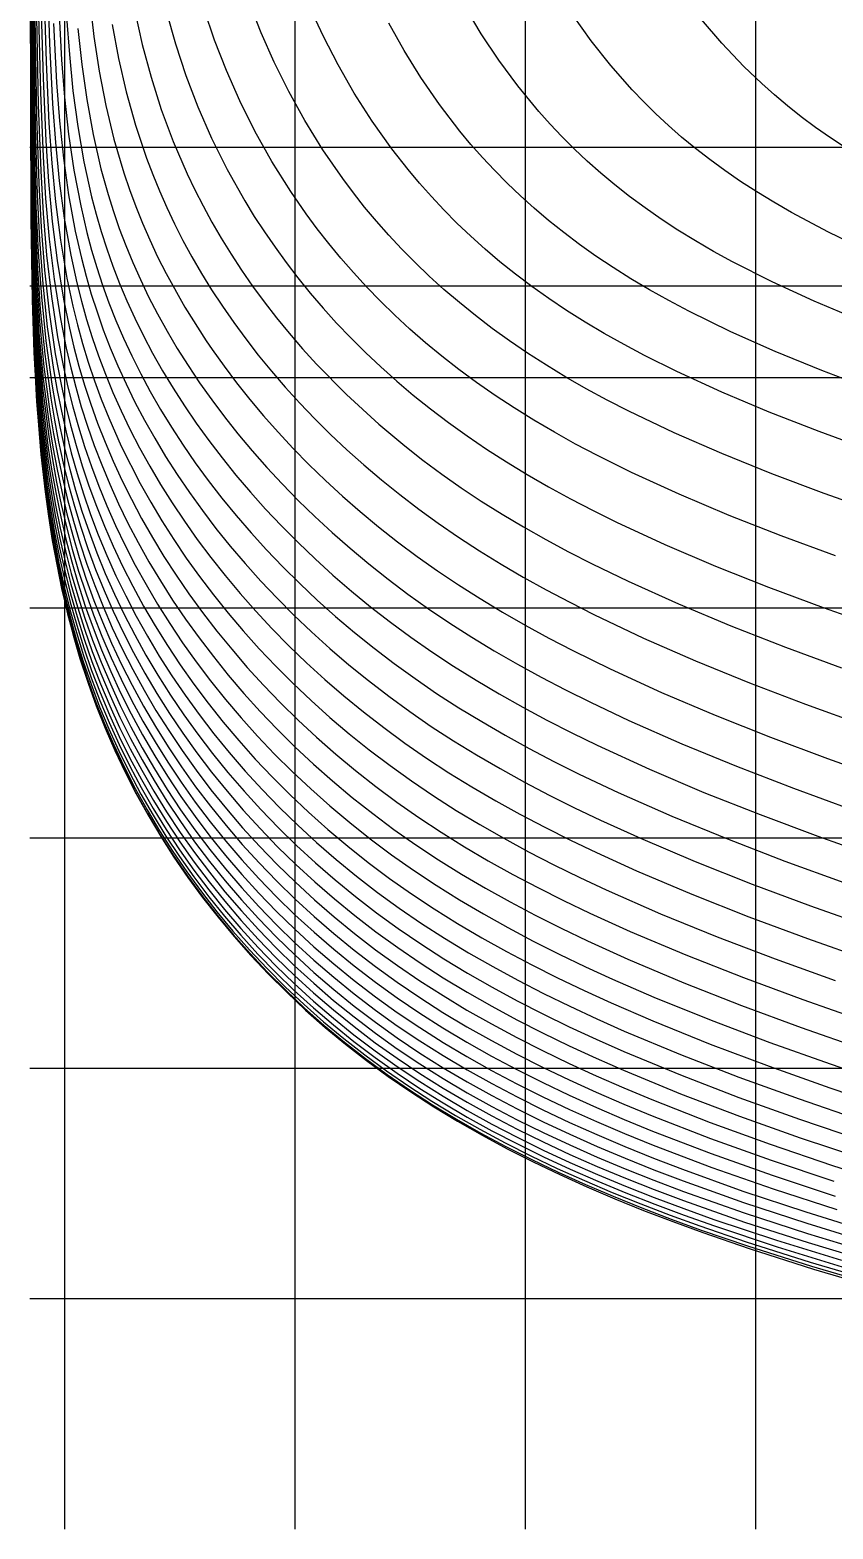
# Model space of a CAD drawing. Header units: metres. Extents: x -4575 to 4575, y 0 to 9345.
# Drawn here: x -4575 to -2832, y 0 to 3255 of the extents above; entities that cross this region are included whole.
import ezdxf

# ---------------------------------------------------------------- set-up
doc = ezdxf.new("R2010")
doc.units = ezdxf.units.M

msp = doc.modelspace()

# ---------------------------------------------------------------- linework, layer by layer
at = {"layer": 'FR10', "color": 80}
msp.add_lwpolyline([(-4278.633799, 3294.116042), (-4259.184804, 3224.831751), (-4236.617904, 3156.206181), (-4210.612631, 3088.02497), (-4180.847472, 3020.073707), (-4147.006593, 2952.160065), (-4108.852539, 2884.349269), (-4088.100065, 2850.554148), (-4066.198916, 2816.872898), (-4043.127165, 2783.332917), (-4018.860464, 2749.965574), (-3993.376967, 2716.798163), (-3966.652387, 2683.862252), (-3938.664973, 2651.185028), (-3909.39053, 2618.798275), (-3878.807416, 2586.729074), (-3846.891557, 2555.009436), (-3813.62143, 2523.666336), (-3778.973114, 2492.732027), (-3742.92522, 2462.233379), (-3705.454001, 2432.202899), (-3666.53822, 2402.667355), (-3626.154331, 2373.659518), (-3584.28126, 2345.206056), (-3540.895684, 2317.340014), (-3495.987626, 2290.078345), (-3449.588554, 2263.406262), (-3401.743138, 2237.292463), (-3352.493817, 2211.712721), (-3301.88525, 2186.635531), (-3196.762457, 2137.884915), (-3086.72332, 2090.817791), (-2972.116427, 2045.211091), (-2853.290346, 2000.841463), (-2730.593591, 1957.485228)], dxfattribs=at)
at = {"layer": 'FR11', "color": 80}
msp.add_lwpolyline([(-4347.150554, 3295.825424), (-4331.218385, 3224.033522), (-4312.280554, 3153.080368), (-4289.971729, 3082.739033), (-4263.924602, 3012.782114), (-4233.769622, 2942.981637), (-4217.035717, 2908.069001), (-4199.146556, 2873.132794), (-4180.083797, 2838.201657), (-4159.830544, 2803.307342), (-4138.369996, 2768.481554), (-4115.685359, 2733.756118), (-4091.759943, 2699.162844), (-4066.577101, 2664.733651), (-4040.120293, 2630.50047), (-4012.37306, 2596.49533), (-3983.319058, 2562.750303), (-3952.942052, 2529.297549), (-3888.154733, 2463.397849), (-3817.883912, 2399.055056), (-3761.507115, 2351.976184), (-3722.14445, 2321.212597), (-3681.341675, 2290.985159), (-3639.08392, 2261.326809), (-3595.356518, 2232.270599), (-3550.146199, 2203.848391), (-3503.467137, 2176.062019), (-3455.360827, 2148.883203), (-3405.869945, 2122.282325), (-3355.03717, 2096.229734), (-3276.365301, 2058.11396), (-3167.171124, 2008.934529), (-3053.377385, 1961.412628), (-2935.325269, 1915.309067), (-2813.355817, 1870.383829)], dxfattribs=at)
at = {"layer": 'FR12', "color": 80}
msp.add_lwpolyline([(-4396.276112, 3266.855193), (-4382.61488, 3193.266537), (-4365.971166, 3120.595932), (-4345.933192, 3048.598663), (-4322.086407, 2977.029018), (-4308.604308, 2941.327455), (-4294.013101, 2905.640106), (-4278.260008, 2869.935909), (-4261.292283, 2834.184089), (-4243.072641, 2798.378201), (-4223.588094, 2762.549601), (-4202.827799, 2726.73297), (-4180.780993, 2690.963047), (-4157.436997, 2655.274652), (-4132.785236, 2619.70268), (-4106.815246, 2584.282121), (-4079.516689, 2549.048054), (-4050.879365, 2514.035663), (-4020.893222, 2479.280238), (-3989.54837, 2444.817183), (-3956.835093, 2410.682024), (-3922.743855, 2376.910415), (-3887.265319, 2343.538142), (-3850.390353, 2310.601133), (-3812.11004, 2278.135461), (-3772.415695, 2246.177355), (-3731.298869, 2214.7632), (-3688.751364, 2183.92955), (-3644.765242, 2153.71313), (-3599.332834, 2124.150847), (-3552.454931, 2095.268356), (-3504.165211, 2067.045687), (-3454.505555, 2039.451413), (-3403.517844, 2012.454055), (-3351.243964, 1986.022087), (-3243.005235, 1934.727939), (-3130.124458, 1885.315614), (-3012.936724, 1837.530724), (-2891.777119, 1791.117738), (-2763.731536, 1744.669175)], dxfattribs=at)
at = {"layer": 'FR13', "color": 80}
msp.add_lwpolyline([(-4445.088391, 3317.622663), (-4436.090322, 3241.048177), (-4424.664266, 3165.76713), (-4410.35677, 3091.515143), (-4392.712054, 3018.02683), (-4371.271673, 2945.035611), (-4358.984028, 2908.642733), (-4345.57417, 2872.273517), (-4330.983888, 2835.894226), (-4315.154747, 2799.470998), (-4298.028398, 2762.970308), (-4279.566121, 2726.385177), (-4238.604442, 2653.102577), (-4192.224986, 2579.923656), (-4179.778787, 2561.680877), (-4153.860425, 2525.291122), (-4126.570046, 2489.061078), (-4097.902878, 2453.029197), (-4067.854275, 2417.23404), (-4036.419721, 2381.714279), (-4003.594839, 2346.508712), (-3969.375396, 2311.656259), (-3933.757316, 2277.195978), (-3896.736682, 2243.167063), (-3858.309745, 2209.608858), (-3818.472931, 2176.560856), (-3777.222848, 2144.062715), (-3734.556292, 2112.154256), (-3690.470255, 2080.875478), (-3644.961929, 2050.26656), (-3598.029622, 2020.366337), (-3549.69266, 1991.178474), (-3499.991278, 1962.671338), (-3448.966641, 1934.811729), (-3396.659939, 1907.566409), (-3315.88617, 1867.777418), (-3204.08543, 1816.564458), (-3087.899033, 1767.20802), (-2967.657667, 1719.439615), (-2843.692448, 1672.989562), (-2716.334956, 1627.586831)], dxfattribs=at)
at = {"layer": 'FR14', "color": 80}
msp.add_lwpolyline([(-4470.857785, 3258.168205), (-4462.554125, 3180.402343), (-4451.793529, 3103.964819), (-4438.084928, 3028.571045), (-4420.936355, 2953.93371), (-4405.520091, 2898.279736), (-4393.909825, 2861.263859), (-4381.16086, 2824.275251), (-4367.210902, 2787.277689), (-4351.997511, 2750.234859), (-4335.458092, 2713.110349), (-4317.535843, 2675.875131), (-4298.213401, 2638.549852), (-4277.489548, 2601.175486), (-4255.363147, 2563.79312), (-4231.833096, 2526.443903), (-4206.89833, 2489.16905), (-4180.557829, 2452.009845), (-4152.810615, 2415.007646), (-4123.655757, 2378.203894), (-4093.092377, 2341.640112), (-4061.119645, 2305.357918), (-4027.736791, 2269.399026), (-3992.943103, 2233.805252), (-3956.737928, 2198.618523), (-3919.120679, 2163.880883), (-3880.090835, 2129.634499), (-3839.647945, 2095.921666), (-3797.791629, 2062.78482), (-3754.52158, 2030.26654), (-3709.837569, 1998.409558), (-3663.739442, 1967.256769), (-3616.22798, 1936.849607), (-3567.323614, 1907.192171), (-3517.066408, 1878.251107), (-3465.497326, 1849.991411), (-3412.657374, 1822.378044), (-3358.587611, 1795.375928), (-3275.267009, 1755.941987), (-3160.25265, 1705.174405), (-3041.060736, 1656.217413), (-2918.022364, 1608.787074), (-2791.469618, 1562.597922)], dxfattribs=at)
at = {"layer": 'FR15', "color": 80}
msp.add_lwpolyline([(-4495.455235, 3282.998465), (-4489.547753, 3202.260205), (-4481.696628, 3123.200138), (-4471.386371, 3045.516138), (-4458.100768, 2968.905392), (-4441.322797, 2893.064342), (-4431.46236, 2855.33737), (-4420.534534, 2817.688613), (-4408.474424, 2780.079886), (-4395.217063, 2742.472942), (-4380.697415, 2704.829471), (-4364.850367, 2667.111096), (-4347.611136, 2629.279879), (-4328.939387, 2591.328246), (-4308.83276, 2553.295781), (-4287.292165, 2515.226155), (-4264.318509, 2477.163079), (-4239.9127, 2439.150303), (-4214.075641, 2401.231622), (-4186.808234, 2363.450882), (-4158.111376, 2325.851981), (-4127.985964, 2288.478876), (-4096.432888, 2251.375587), (-4063.453035, 2214.586204), (-4029.047289, 2178.15489), (-3993.216526, 2142.12589), (-3955.96162, 2106.543533), (-3917.283435, 2071.452244), (-3877.182832, 2036.896543), (-3835.660663, 2002.921061), (-3792.717771, 1969.570539), (-3748.35499, 1936.889841), (-3702.573143, 1904.923955), (-3655.373042, 1873.718011), (-3606.762254, 1843.303553), (-3556.775423, 1813.657329), (-3505.454008, 1784.742357), (-3452.839513, 1756.52163), (-3398.973501, 1728.958098), (-3343.89759, 1702.014666), (-3230.282855, 1649.839424), (-3112.329625, 1599.697222), (-2990.373059, 1551.290218), (-2864.749861, 1504.316588), (-2706.53662, 1448.344951)], dxfattribs=at)
at = {"layer": 'FR16', "color": 80}
msp.add_lwpolyline([(-4513.214184, 3315.891471), (-4506.337973, 3190.292506), (-4499.80148, 3109.002819), (-4491.083951, 3029.299143), (-4479.654343, 2950.865203), (-4464.981277, 2873.384226), (-4451.528098, 2815.708022), (-4441.268721, 2777.389675), (-4429.89924, 2739.130904), (-4417.353081, 2700.891906), (-4403.563641, 2662.63284), (-4388.464287, 2624.313824), (-4371.988352, 2585.894938), (-4354.0757, 2547.344494), (-4334.709818, 2508.685796), (-4313.891983, 2469.964603), (-4291.62351, 2431.226759), (-4267.905697, 2392.518132), (-4242.739827, 2353.884613), (-4216.12716, 2315.372125), (-4188.068937, 2277.026622), (-4158.566376, 2238.894095), (-4127.620672, 2201.020573), (-4095.232991, 2163.452131), (-4061.404474, 2126.234892), (-4026.13623, 2089.415034), (-3989.429339, 2053.03879), (-3951.284845, 2017.15246), (-3911.703756, 1981.802409), (-3870.687045, 1947.035078), (-3828.235642, 1912.896987), (-3784.350436, 1879.43474), (-3739.032271, 1846.695034), (-3692.281945, 1814.72466), (-3644.101075, 1783.56872), (-3594.511263, 1753.231152), (-3543.554147, 1723.674664), (-3491.272277, 1694.860151), (-3437.708246, 1666.748476), (-3382.904704, 1639.300465), (-3298.468734, 1599.28701), (-3181.948218, 1547.892031), (-3061.24035, 1498.44379), (-2936.689413, 1450.625859), (-2808.640884, 1404.120491)], dxfattribs=at)
at = {"layer": 'FR17', "color": 80}
msp.add_lwpolyline([(-4523.747052, 3269.130706), (-4517.108827, 3141.107194), (-4510.7705, 3058.283963), (-4502.272284, 2977.102081), (-4491.074383, 2897.236051), (-4476.636857, 2818.360124), (-4463.357815, 2759.656834), (-4453.211411, 2720.660883), (-4441.951239, 2681.728999), (-4429.509743, 2642.820366), (-4415.819354, 2603.894156), (-4400.81249, 2564.909523), (-4384.421555, 2525.825603), (-4366.585547, 2486.610046), (-4347.287382, 2447.28719), (-4326.527881, 2407.904506), (-4304.307906, 2368.509539), (-4280.628303, 2329.149847), (-4255.489898, 2289.872993), (-4228.8935, 2250.726557), (-4200.839897, 2211.758135), (-4171.329855, 2173.015341), (-4140.364116, 2134.545808), (-4107.943397, 2096.397198), (-4074.068386, 2058.617196), (-4038.739741, 2021.25352), (-4001.95809, 1984.353924), (-3963.724025, 1947.966196), (-3924.038103, 1912.138169), (-3882.900842, 1876.91772), (-3840.312719, 1842.352774), (-3796.274168, 1808.491312), (-3750.785578, 1775.381369), (-3703.847287, 1743.071043), (-3655.460493, 1711.606635), (-3605.647244, 1680.991677), (-3554.45049, 1651.186886), (-3501.914117, 1622.151106), (-3448.082048, 1593.843161), (-3392.998247, 1566.221849), (-3336.70672, 1539.245939), (-3250.101379, 1499.901501), (-3130.812101, 1449.316123), (-3007.486655, 1400.567927), (-2880.47973, 1353.324685), (-2750.147008, 1307.253187)], dxfattribs=at)
at = {"layer": 'FR18', "color": 80}
msp.add_lwpolyline([(-4538.652114, 3408.997784), (-4532.530856, 3225.713169), (-4526.103861, 3095.099457), (-4519.934418, 3010.61567), (-4511.621511, 2927.821711), (-4500.620239, 2846.38857), (-4486.385636, 2765.98722), (-4473.260001, 2706.16504), (-4463.215234, 2666.434885), (-4452.05553, 2626.777581), (-4439.712732, 2587.152031), (-4426.118693, 2547.517074), (-4411.205259, 2507.831546), (-4394.90426, 2468.054349), (-4377.154111, 2428.153016), (-4357.937005, 2388.15271), (-4337.252982, 2348.102113), (-4315.102125, 2308.049971), (-4291.484433, 2268.045465), (-4266.400143, 2228.136284), (-4239.849221, 2188.371656), (-4211.831704, 2148.800301), (-4182.347613, 2109.470941), (-4151.396955, 2070.432307), (-4118.979715, 2031.733137), (-4085.09586, 1993.422181), (-4049.745336, 1955.548201), (-4012.928066, 1918.159973), (-3974.643947, 1881.306293), (-3934.89285, 1845.035974), (-3893.674617, 1809.397853), (-3850.989062, 1774.440791), (-3806.835963, 1740.213675), (-3761.215066, 1706.765423), (-3714.126078, 1674.144984), (-3665.569621, 1642.399424), (-3615.568146, 1611.531745), (-3564.165973, 1581.500864), (-3511.408392, 1552.263776), (-3457.340719, 1523.77747), (-3402.008296, 1495.998918), (-3345.456499, 1468.885077), (-3258.441824, 1429.366386), (-3138.578569, 1378.599179), (-3014.656425, 1329.714714), (-2887.040279, 1282.367224), (-2756.095733, 1236.210333)], dxfattribs=at)
at = {"layer": 'FR19', "color": 80}
msp.add_lwpolyline([(-4545.917475, 3373.114042), (-4540.046347, 3186.013559), (-4533.850115, 3052.622276), (-4527.849299, 2966.33118), (-4519.713394, 2881.768939), (-4508.894633, 2798.609379), (-4494.845008, 2716.527706), (-4481.857958, 2655.477921), (-4471.904945, 2614.945204), (-4460.836029, 2574.498825), (-4448.582709, 2534.098169), (-4435.07647, 2493.702699), (-4420.248815, 2453.271761), (-4404.031259, 2412.764642), (-4376.975704, 2351.808347), (-4335.753604, 2270.359819), (-4312.934604, 2229.672213), (-4288.642678, 2189.074741), (-4262.877098, 2148.616662), (-4235.637131, 2108.347231), (-4206.922034, 2068.315693), (-4176.731056, 2028.571293), (-4145.063437, 1989.163269), (-4111.918407, 1950.140861), (-4077.295182, 1911.553305), (-4041.192968, 1873.449841), (-4003.610958, 1835.87971), (-3964.548327, 1798.892158), (-3924.004238, 1762.536435), (-3881.977832, 1726.861798), (-3838.468236, 1691.917513), (-3793.474554, 1657.752855), (-3746.995869, 1624.41711), (-3699.031242, 1591.959574), (-3649.587644, 1560.413912), (-3598.703775, 1529.751209), (-3546.426278, 1499.92691), (-3492.801812, 1470.896457), (-3437.877051, 1442.615293), (-3381.698689, 1415.038852), (-3324.313441, 1388.122563), (-3206.109261, 1336.092103), (-3083.638705, 1286.167098), (-2957.27639, 1237.990485), (-2827.397406, 1191.204623)], dxfattribs=at)
at = {"layer": 'FR20', "color": 80}
msp.add_lwpolyline([(-4552.058039, 3341.622003), (-4546.559272, 3150.540158), (-4540.648414, 3014.159081), (-4534.837268, 2925.892676), (-4526.888601, 2839.382036), (-4516.252856, 2754.312563), (-4502.380458, 2670.369918), (-4489.521483, 2607.963515), (-4479.651123, 2566.547866), (-4468.662426, 2525.237464), (-4456.486701, 2483.993033), (-4443.055228, 2442.775492), (-4428.299311, 2401.545592), (-4412.150229, 2360.264288), (-4394.545779, 2318.900906), (-4375.466969, 2277.481364), (-4354.912365, 2236.055089), (-4332.880672, 2194.670958), (-4309.370517, 2153.378373), (-4284.380583, 2112.226306), (-4257.909512, 2071.263996), (-4229.955953, 2030.540601), (-4200.518603, 1990.1049), (-4169.596096, 1950.006094), (-4137.187072, 1910.293305), (-4103.290165, 1871.015644), (-4067.904017, 1832.222144), (-4031.027273, 1793.96175), (-3992.658544, 1756.28363), (-3952.796451, 1719.236796), (-3911.43961, 1682.870251), (-3868.586609, 1647.233154), (-3824.236055, 1612.374424), (-3778.386465, 1578.343647), (-3731.036532, 1545.188874), (-3682.185783, 1512.957655), (-3631.857498, 1481.6511), (-3580.098404, 1451.226618), (-3526.956476, 1421.637799), (-3472.47961, 1392.838967), (-3416.715725, 1364.784372), (-3359.712739, 1337.428347), (-3271.989788, 1297.604424), (-3151.136593, 1246.523439), (-3026.19034, 1197.413464), (-2897.535111, 1149.908512), (-2765.555243, 1103.642485)], dxfattribs=at)
at = {"layer": 'FR21', "color": 80}
msp.add_lwpolyline([(-4557.17356, 3314.747459), (-4552.181398, 3119.540017), (-4546.621905, 2979.971124), (-4541.029097, 2889.569651), (-4533.284713, 2800.938491), (-4522.83807, 2713.782285), (-4509.138457, 2627.806061), (-4496.397697, 2563.920945), (-4486.60046, 2521.546236), (-4475.680217, 2479.300725), (-4463.568066, 2437.148048), (-4450.19519, 2395.05129), (-4435.492739, 2352.973779), (-4419.391868, 2310.878801), (-4401.830221, 2268.737824), (-4382.788498, 2226.576961), (-4362.264979, 2184.444522), (-4340.257968, 2142.389063), (-4316.765872, 2100.458389), (-4291.787014, 2058.700872), (-4265.319683, 2017.165151), (-4237.362249, 1975.899237), (-4207.913028, 1934.951538), (-4176.970378, 1894.370101), (-4144.532606, 1854.203386), (-4110.598068, 1814.499416), (-4075.165068, 1775.306636), (-4038.231923, 1736.673344), (-3999.797028, 1698.647168), (-3959.858661, 1661.276682), (-3918.41515, 1624.610014), (-3875.464818, 1588.69529), (-3831.005959, 1553.580852), (-3785.036887, 1519.314817), (-3737.555913, 1485.945297), (-3688.562387, 1453.518493), (-3638.079869, 1422.035304), (-3586.156143, 1391.451261), (-3532.840072, 1361.719682), (-3478.180506, 1332.794047), (-3422.226287, 1304.627991), (-3365.026274, 1277.175), (-3276.997285, 1237.23072), (-3155.721157, 1186.032915), (-3030.341584, 1136.850072), (-2901.249706, 1089.31014), (-2768.836765, 1043.041026)], dxfattribs=at)
at = {"layer": 'FR22', "color": 80}
msp.add_lwpolyline([(-4565.194268, 3512.91111), (-4556.905454, 3092.291053), (-4551.729638, 2949.449372), (-4546.366925, 2856.838808), (-4538.830985, 2766.005582), (-4528.570209, 2676.678958), (-4515.03294, 2588.58874), (-4502.397972, 2523.16981), (-4492.6634, 2479.803257), (-4481.799395, 2436.594079), (-4469.736987, 2393.508696), (-4456.407222, 2350.513429), (-4441.741148, 2307.574611), (-4425.669788, 2264.658766), (-4408.130687, 2221.739938), (-4389.104475, 2178.844056), (-4368.589373, 2136.0181), (-4346.583656, 2093.309086), (-4323.085592, 2050.764076), (-4298.093435, 2008.430248), (-4271.605519, 1966.3541), (-4243.620106, 1924.582706), (-4214.135454, 1883.163197), (-4183.149863, 1842.14229), (-4150.661592, 1801.567099), (-4116.668941, 1761.484316), (-4081.170166, 1721.941041), (-4044.163558, 1682.98402), (-4005.647379, 1644.660276), (-3965.619897, 1607.016756), (-3924.079403, 1570.100119), (-3881.024162, 1533.957305), (-3836.452447, 1498.635109), (-3790.362517, 1464.180466), (-3742.752626, 1430.640314), (-3693.622096, 1398.059549), (-3642.994625, 1366.438089), (-3590.918302, 1335.7308), (-3537.442274, 1305.890585), (-3482.615684, 1276.870427), (-3426.487678, 1248.623308), (-3369.107425, 1221.101847), (-3310.524041, 1194.259474), (-3220.500629, 1155.166063), (-3096.717253, 1104.978593), (-2969.006174, 1056.6599), (-2837.760685, 1009.83353), (-2703.374125, 964.122937)], dxfattribs=at)
at = {"layer": 'FR23', "color": 80}
msp.add_lwpolyline([(-4567.831185, 3496.386392), (-4560.763328, 3067.869479), (-4555.968746, 2921.780081), (-4550.830586, 2826.970397), (-4543.494294, 2733.942614), (-4533.407183, 2642.453415), (-4520.016599, 2552.259421), (-4507.473197, 2485.318435), (-4497.79071, 2440.969624), (-4486.971438, 2396.80832), (-4474.946299, 2352.804224), (-4461.646194, 2308.92716), (-4447.002034, 2265.146912), (-4430.944739, 2221.43321), (-4413.411729, 2177.763182), (-4394.383729, 2134.162413), (-4373.859118, 2090.676294), (-4351.836325, 2047.350313), (-4328.313787, 2004.22988), (-4303.289942, 1961.360379), (-4276.763229, 1918.78718), (-4248.732054, 1876.555971), (-4219.194897, 1834.711699), (-4188.15019, 1793.29976), (-4155.596361, 1752.365609), (-4121.531859, 1711.954426), (-4085.955091, 1672.11186), (-4048.864513, 1632.883011), (-4010.258554, 1594.313247), (-3970.135652, 1556.447795), (-3928.494222, 1519.33216), (-3885.332689, 1483.011707), (-3840.649503, 1447.531449), (-3794.443078, 1412.936818), (-3746.711828, 1379.273251), (-3697.455222, 1346.584031), (-3646.696715, 1314.868073), (-3594.483757, 1284.079782), (-3540.864842, 1254.171627), (-3485.888474, 1225.095936), (-3429.603131, 1196.805466), (-3372.057311, 1169.252692), (-3313.299513, 1142.390016), (-3222.996449, 1103.285959), (-3098.803089, 1053.119131), (-2970.634808, 1004.857466), (-2838.879655, 958.120827), (-2703.925739, 912.528549)], dxfattribs=at)
at = {"layer": 'FR24', "color": 80}
msp.add_lwpolyline([(-4569.759664, 3481.554869), (-4563.82806, 3045.409947), (-4559.386048, 2896.178653), (-4554.45409, 2799.242293), (-4547.299284, 2704.094355), (-4537.367568, 2610.518882), (-4524.104888, 2518.299979), (-4516.051248, 2472.632248), (-4506.957066, 2427.223078), (-4496.753079, 2382.045615), (-4485.370021, 2337.073017), (-4472.738633, 2292.278456), (-4458.789651, 2247.635114), (-4443.453816, 2203.116179), (-4426.66229, 2158.695279), (-4408.371429, 2114.372207), (-4388.576631, 2070.1873), (-4367.27666, 2026.184363), (-4344.470278, 1982.407177), (-4320.15625, 1938.899505), (-4294.333342, 1895.705097), (-4267.000319, 1852.867684), (-4238.155914, 1810.431402), (-4207.798992, 1768.43872), (-4175.928196, 1726.93488), (-4142.54239, 1685.962268), (-4107.640259, 1645.565638), (-4071.220623, 1605.787868), (-4033.282208, 1566.673111), (-3993.823778, 1528.264991), (-3952.844096, 1490.607073), (-3910.341942, 1453.742639), (-3866.31599, 1417.716673), (-3820.765093, 1382.571119), (-3773.687903, 1348.351391), (-3725.083261, 1315.099447), (-3674.957816, 1282.845407), (-3623.350362, 1251.554821), (-3570.307522, 1221.18137), (-3515.876077, 1191.67534), (-3460.102662, 1162.990398), (-3403.034051, 1135.076852), (-3344.716889, 1107.88835), (-3285.197941, 1081.37522), (-3162.741423, 1030.186313), (-3036.038197, 981.125993), (-2905.462013, 933.81011), (-2771.386696, 887.854492)], dxfattribs=at)
at = {"layer": 'FR25', "color": 80}
msp.add_lwpolyline([(-4571.149738, 3467.648122), (-4566.192074, 3024.188415), (-4562.056545, 2871.973577), (-4557.304165, 2773.024206), (-4550.306962, 2675.87444), (-4540.509, 2580.334405), (-4527.354315, 2486.21461), (-4519.344501, 2439.627709), (-4510.286979, 2393.325332), (-4500.112314, 2347.283186), (-4488.750967, 2301.478134), (-4476.133484, 2255.886095), (-4462.19033, 2210.483975), (-4446.852054, 2165.247684), (-4430.049547, 2120.154565), (-4411.739231, 2075.205294), (-4391.91689, 2030.439382), (-4370.581782, 1985.898492), (-4347.733085, 1941.625362), (-4323.370062, 1897.661607), (-4297.491892, 1854.049945), (-4270.097837, 1810.831953), (-4241.187063, 1768.050604), (-4210.758876, 1725.746645), (-4178.812404, 1683.963701), (-4145.346938, 1642.742653), (-4110.361642, 1602.126547), (-4073.855766, 1562.156847), (-4035.828506, 1522.875995), (-3996.279078, 1484.326046), (-3955.206702, 1446.548864), (-3912.610567, 1409.587047), (-3868.489893, 1373.482369), (-3822.843897, 1338.276651), (-3775.67176, 1304.012584), (-3726.972706, 1270.731689), (-3676.75333, 1238.461534), (-3625.049931, 1207.168009), (-3571.906184, 1176.803046), (-3517.365804, 1147.317415), (-3461.472472, 1118.663047), (-3404.269901, 1090.790715), (-3345.801784, 1063.652021), (-3286.111813, 1037.198729), (-3163.24114, 986.152273), (-3036.00751, 937.262151), (-2904.760606, 890.139149), (-2769.850203, 844.394034)], dxfattribs=at)
at = {"layer": 'FR26', "color": 80}
msp.add_lwpolyline([(-4572.144199, 3454.112626), (-4567.9554, 3003.666891), (-4564.071283, 2848.655019), (-4559.467922, 2747.828581), (-4552.602052, 2648.819308), (-4542.9153, 2551.461243), (-4529.849332, 2455.587937), (-4521.874679, 2408.155815), (-4512.845783, 2361.033394), (-4502.692959, 2314.198373), (-4491.346279, 2267.631932), (-4478.736098, 2221.3112), (-4464.792483, 2175.217539), (-4449.445736, 2129.328802), (-4432.626421, 2083.625882), (-4414.291011, 2038.110034), (-4394.435761, 1992.82022), (-4373.060511, 1947.795946), (-4350.164939, 1903.079482), (-4325.748929, 1858.709459), (-4299.812126, 1814.728856), (-4272.354405, 1771.176301), (-4243.375441, 1728.09432), (-4212.875076, 1685.522032), (-4180.853014, 1643.50144), (-4147.30907, 1602.072086), (-4112.242969, 1561.275547), (-4075.654498, 1521.151821), (-4037.543402, 1481.741979), (-3997.909445, 1443.086547), (-3956.752373, 1405.226531), (-3914.071974, 1368.201564), (-3869.86796, 1332.053684), (-3824.140121, 1296.822182), (-3776.888175, 1262.549101), (-3728.111903, 1229.273739), (-3677.817648, 1197.023122), (-3626.038305, 1165.761441), (-3572.813339, 1135.440615), (-3518.182266, 1106.009818), (-3462.184559, 1077.420967), (-3404.859729, 1049.623242), (-3346.247258, 1022.568554), (-3286.386646, 996.206089), (-3163.078967, 945.362726), (-3035.252664, 896.697506), (-2903.223757, 849.814758), (-2767.308365, 804.318789)], dxfattribs=at)
at = {"layer": 'FR27', "color": 80}
msp.add_lwpolyline([(-4572.853005, 3440.861765), (-4569.252527, 2983.754219), (-4565.572347, 2826.128297), (-4561.092056, 2723.558589), (-4554.335622, 2622.829917), (-4544.741868, 2523.796569), (-4531.749603, 2426.313061), (-4523.80367, 2378.106801), (-4514.797622, 2330.234119), (-4504.661384, 2282.675572), (-4493.324736, 2235.414243), (-4480.717567, 2188.431301), (-4466.769701, 2141.70911), (-4451.411015, 2095.229079), (-4434.571771, 2048.973953), (-4416.2084, 2002.946805), (-4396.317759, 1957.184762), (-4374.900241, 1911.726755), (-4351.956191, 1866.612742), (-4327.486001, 1821.881616), (-4301.490006, 1777.573586), (-4273.968629, 1733.726731), (-4244.92218, 1690.381929), (-4214.351075, 1647.577298), (-4182.255644, 1605.353257), (-4148.636278, 1563.748416), (-4113.493325, 1522.802697), (-4076.827159, 1482.555117), (-4038.638139, 1443.045191), (-3998.926621, 1404.312399), (-3957.692974, 1366.395731), (-3914.937542, 1329.335251), (-3870.660691, 1293.169842), (-3824.86278, 1257.938674), (-3777.544155, 1223.681686), (-3728.705176, 1190.437701), (-3678.351871, 1158.231702), (-3626.51299, 1127.027715), (-3573.222958, 1096.775921), (-3518.516206, 1067.425387), (-3462.427161, 1038.926294), (-3404.990253, 1011.227713), (-3346.239909, 984.279531), (-3286.210558, 958.031691), (-3224.936628, 932.433341), (-3098.792748, 882.98426), (-2968.083721, 835.529242), (-2833.085065, 789.665218), (-2694.072416, 744.989095)], dxfattribs=at)
at = {"layer": 'FR28', "color": 80}
msp.add_lwpolyline([(-4573.353229, 3428.040797), (-4570.208908, 2964.590146), (-4566.698128, 2804.521937), (-4562.32228, 2700.332407), (-4555.659851, 2598.012048), (-4546.146545, 2497.433511), (-4533.218048, 2398.469682), (-4525.296764, 2349.553324), (-4516.310037, 2300.993526), (-4506.187378, 2252.773328), (-4494.858199, 2204.877859), (-4482.251983, 2157.290797), (-4468.298177, 2109.996553), (-4452.926254, 2062.979048), (-4436.066105, 2016.22304), (-4417.674138, 1969.732819), (-4397.747801, 1923.544251), (-4376.288097, 1877.695339), (-4353.296008, 1832.224603), (-4328.772539, 1787.17002), (-4302.718664, 1742.570396), (-4275.135414, 1698.462796), (-4246.02374, 1654.886836), (-4215.384669, 1611.879483), (-4183.219167, 1569.479993), (-4149.528242, 1527.725816), (-4114.312875, 1486.65563), (-4077.574057, 1446.307476), (-4039.312777, 1406.719534), (-3999.530019, 1367.930119), (-3958.226772, 1329.97722), (-3915.404015, 1292.899391), (-3871.062738, 1256.734333), (-3825.203916, 1221.520956), (-3777.828536, 1187.296945), (-3728.937579, 1154.100498), (-3678.536681, 1121.955197), (-3626.650109, 1090.824359), (-3573.306789, 1060.656667), (-3518.535646, 1031.401371), (-3462.365604, 1003.006328), (-3404.825593, 975.420997), (-3345.944532, 948.593336), (-3285.751353, 922.472697), (-3224.274972, 897.007192), (-3097.588321, 847.837316), (-2966.115994, 800.673111), (-2830.089455, 755.103894)], dxfattribs=at)
at = {"layer": 'FR29', "color": 80}
msp.add_lwpolyline([(-4573.700538, 3415.773492), (-4570.915793, 2946.299687), (-4567.54947, 2783.954197), (-4563.264829, 2678.262426), (-4556.685695, 2574.47147), (-4547.244488, 2472.47015), (-4534.373613, 2372.147484), (-4526.47468, 2322.580815), (-4517.505462, 2273.392636), (-4507.395043, 2224.568216), (-4496.072439, 2176.094496), (-4483.466714, 2127.957295), (-4469.506912, 2080.142924), (-4454.122086, 2032.637419), (-4437.241732, 1985.427413), (-4418.822228, 1938.518151), (-4398.861601, 1891.944458), (-4377.361473, 1845.743371), (-4354.323447, 1799.952493), (-4329.749171, 1754.608023), (-4303.640226, 1709.748321), (-4275.99826, 1665.409454), (-4246.824866, 1621.629554), (-4216.12168, 1578.444916), (-4183.890302, 1535.893404), (-4150.132359, 1494.011599), (-4114.849459, 1452.837026), (-4078.043217, 1412.406647), (-4039.715247, 1372.75761), (-3999.867159, 1333.927187), (-3958.500565, 1295.95227), (-3915.617074, 1258.87034), (-3871.218296, 1222.718063), (-3825.305838, 1187.533236), (-3777.881311, 1153.352185), (-3728.94632, 1120.21303), (-3678.506089, 1088.137005), (-3626.580308, 1057.087762), (-3573.19228, 1027.012245), (-3518.365315, 997.858938), (-3462.122714, 969.575092), (-3404.487787, 942.108932), (-3345.483836, 915.407942), (-3285.134168, 889.420114), (-3223.462085, 864.093126), (-3096.243897, 815.213019), (-2964.015724, 768.350042), (-2826.964056, 723.086417)], dxfattribs=at)
at = {"layer": 'FR3', "color": 80}
msp.add_lwpolyline([(-2803.707066, 2998.752805), (-2837.359444, 3021.057068), (-2869.736546, 3043.78336), (-2900.826465, 3066.939819), (-2930.641821, 3090.518011), (-2959.219886, 3114.492869), (-2986.599168, 3138.838561), (-3025.50501, 3175.99581), (-3073.545921, 3226.594958), (-3117.492514, 3278.210614)], dxfattribs=at)
at = {"layer": 'FR30', "color": 80}
msp.add_lwpolyline([(-4573.937566, 3404.1725), (-4571.443095, 2929.002993), (-4568.203645, 2764.543218), (-4564.001138, 2657.464215), (-4557.498262, 2552.320494), (-4548.124087, 2449.014943), (-4535.307667, 2347.450606), (-4527.430197, 2297.291035), (-4518.478048, 2247.530724), (-4508.379871, 2198.157036), (-4497.064269, 2149.158595), (-4484.459905, 2100.522402), (-4470.495382, 2052.237163), (-4455.09934, 2004.290503), (-4438.200862, 1956.670705), (-4419.756293, 1909.383815), (-4399.764212, 1862.463714), (-4378.226843, 1815.94654), (-4355.146402, 1769.868545), (-4330.525112, 1724.265855), (-4304.365187, 1679.174915), (-4276.668861, 1634.631229), (-4247.438339, 1590.671775), (-4216.675852, 1547.332058), (-4184.38361, 1504.648776), (-4150.563839, 1462.65769), (-4115.218753, 1421.395248), (-4078.350571, 1380.897442), (-4039.961509, 1341.200496), (-4000.053784, 1302.340613), (-3958.629611, 1264.353816), (-3915.691204, 1227.276498), (-3871.240778, 1191.144506), (-3825.280547, 1155.9944), (-3777.812723, 1121.861817), (-3728.839522, 1088.783641), (-3678.365756, 1056.780383), (-3626.406655, 1025.814705), (-3572.980047, 995.83293), (-3518.103767, 966.78268), (-3461.795641, 938.610446), (-3404.073506, 911.2638), (-3344.955185, 884.689282), (-3284.458514, 858.834299), (-3222.601317, 833.645604), (-3094.876674, 785.055631), (-2961.923903, 738.495564), (-2823.885683, 693.541593)], dxfattribs=at)
at = {"layer": 'FR31', "color": 80}
msp.add_lwpolyline([(-4574.098792, 3393.346353), (-4571.847387, 2912.820921), (-4568.723209, 2746.411031), (-4564.597158, 2638.059937), (-4558.166525, 2531.680625), (-4548.857036, 2427.188155), (-4536.094408, 2324.497679), (-4528.238703, 2273.801631), (-4519.304348, 2223.52448), (-4509.21957, 2173.655206), (-4497.912562, 2124.183822), (-4485.31156, 2075.098996), (-4471.34475, 2026.39102), (-4455.940374, 1978.048386), (-4439.027083, 1930.061534), (-4420.561176, 1882.436905), (-4400.541748, 1835.207777), (-4378.971603, 1788.408731), (-4355.8535, 1742.075921), (-4331.190243, 1696.243887), (-4304.984601, 1650.948551), (-4277.239373, 1606.224593), (-4247.957331, 1562.107819), (-4217.141269, 1518.633017), (-4184.793965, 1475.835884), (-4150.918207, 1433.751292), (-4115.516776, 1392.414823), (-4078.592456, 1351.861524), (-4040.148028, 1312.126748), (-4000.186276, 1273.24581), (-3958.70998, 1235.253819), (-3915.721921, 1198.18624), (-3871.224881, 1162.078089), (-3825.22164, 1126.964914), (-3777.714976, 1092.881616), (-3728.707672, 1059.863937), (-3678.204163, 1027.93182), (-3626.21552, 997.046993), (-3572.754467, 967.155446), (-3517.833735, 938.204018), (-3461.466047, 910.138773), (-3403.664134, 882.90651), (-3344.440718, 856.453371), (-3283.808529, 830.725963), (-3221.780291, 805.670644), (-3158.368731, 781.233867), (-3027.44655, 734.001703), (-2891.143815, 688.600941), (-2749.562389, 644.603037)], dxfattribs=at)
at = {"layer": 'FR32', "color": 80}
msp.add_lwpolyline([(-4574.213501, 3383.405855), (-4572.176748, 2897.881447), (-4569.161358, 2729.689697), (-4565.10901, 2620.183663), (-4558.749216, 2512.687615), (-4549.504447, 2407.126713), (-4536.797162, 2303.426264), (-4528.964595, 2252.250291), (-4520.049815, 2201.511565), (-4509.980637, 2151.20043), (-4498.684854, 2101.307961), (-4486.090288, 2051.824388), (-4472.124726, 2002.74088), (-4456.715993, 1954.047594), (-4439.79234, 1905.736052), (-4421.31002, 1857.81279), (-4401.268576, 1810.310768), (-4379.671322, 1763.263749), (-4356.521534, 1716.706841), (-4331.822522, 1670.673897), (-4305.577567, 1625.199865), (-4277.789974, 1580.318776), (-4248.463029, 1536.065442), (-4217.600036, 1492.473891), (-4185.20428, 1449.578946), (-4151.279061, 1407.414723), (-4115.827671, 1366.015878), (-4078.853403, 1325.416734), (-4040.359552, 1285.651777), (-4000.34941, 1246.755378), (-3958.82627, 1208.762026), (-3915.793424, 1171.706105), (-3871.254166, 1135.622055), (-3825.211785, 1100.544369), (-3777.669576, 1066.507354), (-3728.630828, 1033.545628), (-3678.099653, 1001.678681), (-3626.083433, 970.867537), (-3572.590373, 941.058041), (-3517.628674, 912.196491), (-3461.206539, 884.22873), (-3403.332172, 857.101075), (-3344.013773, 830.759358), (-3283.259546, 805.149868), (-3221.077693, 780.218528), (-3157.476415, 755.911447), (-3026.048399, 708.954382), (-2889.041133, 663.847237), (-2746.520276, 620.158564)], dxfattribs=at)
at = {"layer": 'FR33', "color": 80}
msp.add_lwpolyline([(-4574.307723, 3374.469636), (-4572.473898, 2884.32543), (-4569.565357, 2714.526924), (-4565.586569, 2603.987089), (-4559.298566, 2495.496705), (-4550.120711, 2388.989039), (-4537.472357, 2284.397468), (-4529.66529, 2232.799367), (-4520.772852, 2181.655384), (-4510.722464, 2130.95704), (-4499.441539, 2080.696214), (-4486.8575, 2030.864381), (-4472.897755, 1981.453496), (-4457.489736, 1932.454877), (-4440.561314, 1883.86093), (-4422.068661, 1835.678622), (-4402.011722, 1787.940106), (-4380.394249, 1740.678562), (-4357.219957, 1693.928113), (-4332.492595, 1647.722045), (-4306.215885, 1602.094363), (-4278.39357, 1557.078459), (-4249.029376, 1512.708241), (-4218.127043, 1469.017168), (-4185.690301, 1426.039112), (-4151.722887, 1383.807522), (-4116.228531, 1342.356284), (-4079.210971, 1301.718857), (-4040.673937, 1261.929099), (-4000.621163, 1223.020506), (-3959.056383, 1185.026894), (-3915.983329, 1147.981794), (-3871.405734, 1111.918962), (-3825.327331, 1076.872051), (-3777.751852, 1042.874685), (-3728.68303, 1009.960607), (-3678.124718, 978.148788), (-3626.081255, 947.399894), (-3572.557099, 917.659864), (-3517.556711, 888.874726), (-3461.08455, 860.99042), (-3403.145076, 833.953013), (-3343.742747, 807.708386), (-3282.882023, 782.202663), (-3220.567364, 757.381735), (-3156.803229, 733.19158), (-3024.944371, 686.487666), (-2887.341139, 641.658817), (-2744.029243, 598.272921)], dxfattribs=at)
at = {"layer": 'FR34', "color": 80}
msp.add_lwpolyline([(-4574.395213, 3366.713459), (-4572.755342, 2872.329543), (-4569.950054, 2701.098222), (-4566.042978, 2589.644892), (-4559.825667, 2480.28157), (-4550.714638, 2372.947736), (-4538.126404, 2267.58285), (-4530.345994, 2215.619837), (-4521.477472, 2164.126427), (-4511.447903, 2113.094977), (-4500.184345, 2062.518044), (-4487.613867, 2012.387948), (-4473.663523, 1962.697307), (-4458.260386, 1913.438339), (-4441.331983, 1864.604015), (-4422.834389, 1816.201756), (-4402.767875, 1768.262798), (-4381.136537, 1720.819835), (-4357.944452, 1673.906063), (-4333.195713, 1627.554215), (-4306.8944, 1581.797436), (-4279.044604, 1536.668518), (-4249.650407, 1492.20057), (-4218.7159, 1448.42635), (-4186.245164, 1405.378988), (-4152.24229, 1363.091308), (-4116.711361, 1321.596358), (-4079.656465, 1280.926984), (-4041.081687, 1241.11623), (-4000.991114, 1202.196963), (-3959.388832, 1164.202184), (-3916.278925, 1127.164827), (-3871.665482, 1091.117843), (-3825.552586, 1056.09416), (-3777.944325, 1022.126748), (-3728.844782, 989.248544), (-3678.257634, 957.478023), (-3626.18491, 926.775927), (-3572.628227, 897.088381), (-3517.589205, 868.361702), (-3461.069461, 840.542045), (-3403.070615, 813.575628), (-3343.594284, 787.4087), (-3282.642087, 761.987458), (-3220.215643, 737.258146), (-3156.31657, 713.166947), (-3024.107016, 666.683845), (-2886.026386, 622.107899), (-2742.087656, 579.008848)], dxfattribs=at)
at = {"layer": 'FR35', "color": 80}
msp.add_lwpolyline([(-4574.467326, 3360.416871), (-4572.988342, 2862.124046), (-4570.268818, 2689.612998), (-4566.421328, 2577.352952), (-4560.262773, 2467.225171), (-4551.207305, 2359.173498), (-4538.669073, 2253.141776), (-4530.910842, 2200.865871), (-4522.062226, 2149.073871), (-4512.049991, 2097.758835), (-4500.800907, 2046.913698), (-4488.241741, 1996.531483), (-4474.299261, 1946.605163), (-4458.900234, 1897.127742), (-4441.971906, 1848.092455), (-4423.470254, 1799.507053), (-4403.395779, 1751.40187), (-4381.752817, 1703.809099), (-4358.5457, 1656.761042), (-4333.778766, 1610.289836), (-4307.456345, 1564.427823), (-4279.582776, 1519.207148), (-4250.162391, 1474.660122), (-4219.199525, 1430.818915), (-4186.698512, 1387.715811), (-4152.663688, 1345.383008), (-4117.099387, 1303.852757), (-4080.009943, 1263.157295), (-4041.399692, 1223.328855), (-4001.272968, 1184.399643), (-3959.634105, 1146.401931), (-3916.487439, 1109.367915), (-3871.837304, 1073.329845), (-3825.688035, 1038.319971), (-3778.043965, 1004.370486), (-3728.90943, 971.513673), (-3678.287981, 939.767465), (-3626.180036, 909.092921), (-3572.585229, 879.436752), (-3517.503196, 850.745771), (-3460.933571, 822.966712), (-3402.875989, 796.04632), (-3343.330084, 769.931397), (-3282.295492, 744.568663), (-3219.771848, 719.904924), (-3155.758787, 695.886895), (-3090.255946, 672.461408), (-2954.779464, 627.174896), (-2813.339498, 583.619496)], dxfattribs=at)
at = {"layer": 'FR36', "color": 80}
msp.add_lwpolyline([(-4574.512797, 3355.872869), (-4573.134572, 2853.948445), (-4570.468118, 2680.288365), (-4566.656905, 2567.313961), (-4560.533411, 2456.516408), (-4551.510129, 2347.842317), (-4538.999554, 2241.238301), (-4531.252935, 2188.695907), (-4522.414178, 2136.651013), (-4512.409844, 2085.096976), (-4501.166494, 2034.027123), (-4488.61069, 1983.434777), (-4474.668992, 1933.313294), (-4459.267963, 1883.655999), (-4442.334643, 1834.456482), (-4423.824928, 1785.722406), (-4403.739432, 1737.483408), (-4382.082617, 1689.770922), (-4358.858943, 1642.616469), (-4334.072875, 1596.051475), (-4307.728872, 1550.107473), (-4279.831397, 1504.81587), (-4250.384911, 1460.208195), (-4219.393877, 1416.31591), (-4186.862757, 1373.170487), (-4152.796011, 1330.803397), (-4117.198103, 1289.246119), (-4080.073494, 1248.530127), (-4041.426646, 1208.686887), (-4001.262021, 1169.747896), (-3959.584082, 1131.744608), (-3916.397289, 1094.708497), (-3871.706106, 1058.671045), (-3825.514995, 1023.66372), (-3777.828417, 989.718012), (-3728.650834, 956.865356), (-3677.985707, 925.123292), (-3625.832486, 894.453374), (-3572.189618, 864.803227), (-3517.055552, 836.120466), (-3460.428737, 808.352696), (-3402.307618, 781.447508), (-3342.690647, 755.352547), (-3281.576268, 730.015378), (-3218.962934, 705.383655), (-3154.849089, 681.40495), (-3089.233189, 658.026921), (-2953.489005, 612.863189), (-2811.717981, 569.473327)], dxfattribs=at)
at = {"layer": 'FR37', "color": 80}
msp.add_lwpolyline([(-4574.520382, 3353.379084), (-4573.155795, 2848.048903), (-4570.494551, 2673.34905), (-4566.685158, 2559.738886), (-4560.561311, 2448.353071), (-4551.53478, 2339.139605), (-4542.50614, 2258.623836), (-4535.273589, 2205.598454), (-4526.984488, 2153.086938), (-4517.565307, 2101.082722), (-4506.942519, 2049.579371), (-4495.042595, 1998.570387), (-4481.792005, 1948.049274), (-4467.117222, 1898.009533), (-4450.944716, 1848.444667), (-4433.20848, 1799.351798), (-4413.892509, 1750.751813), (-4393.00119, 1702.675268), (-4370.538975, 1655.152788), (-4346.510314, 1608.215036), (-4320.919659, 1561.892634), (-4293.771458, 1516.216171), (-4265.070161, 1471.216268), (-4234.820223, 1426.923627), (-4203.026094, 1383.368874), (-4169.692224, 1340.582591), (-4134.823062, 1298.595404), (-4098.423055, 1257.437896), (-4060.496657, 1217.140728), (-4021.048322, 1177.734564), (-3980.082496, 1139.249987), (-3937.603631, 1101.717618), (-3893.61618, 1065.168121), (-3848.12459, 1029.632078), (-3801.133316, 995.140151), (-3752.64681, 961.722961), (-3702.669381, 929.409386), (-3651.202263, 898.189152), (-3598.243591, 868.012721), (-3543.791363, 838.828806), (-3487.843585, 810.586202), (-3430.398266, 783.233704), (-3371.453398, 756.719987), (-3311.006987, 730.993846), (-3249.057045, 706.004078), (-3185.601567, 681.699395), (-3120.638557, 658.028554), (-3020.363048, 623.598639), (-2881.367388, 579.432327), (-2736.305678, 536.879033)], dxfattribs=at)
at = {"layer": 'FR38', "color": 80}
msp.add_lwpolyline([(-4574.478721, 3353.241316), (-4573.0134, 2844.681207), (-4570.294208, 2669.030124), (-4566.440922, 2554.849456), (-4560.269487, 2442.944272), (-4551.192108, 2333.262703), (-4542.123456, 2252.429589), (-4534.863441, 2199.208736), (-4526.546308, 2146.514634), (-4517.098579, 2094.340782), (-4506.446787, 2042.680744), (-4494.517454, 1991.528022), (-4481.237103, 1940.876116), (-4466.532266, 1890.718595), (-4450.32947, 1841.048984), (-4432.56274, 1791.864292), (-4413.21596, 1743.184683), (-4392.293348, 1695.039744), (-4369.799189, 1647.459136), (-4345.737766, 1600.472499), (-4320.113361, 1554.109469), (-4292.930261, 1508.399712), (-4264.192743, 1463.372839), (-4233.905088, 1419.05849), (-4202.071589, 1375.486351), (-4168.696524, 1332.686036), (-4133.784174, 1290.687182), (-4097.338815, 1249.519401), (-4059.364728, 1209.21233), (-4019.866208, 1169.795655), (-3978.847538, 1131.299013), (-3936.312991, 1093.752014), (-3892.266858, 1057.18432), (-3846.713421, 1021.625566), (-3799.656963, 987.105389), (-3751.101757, 953.653397), (-3701.051968, 921.297598), (-3649.50886, 890.027907), (-3596.470804, 859.796178), (-3541.936047, 830.55261), (-3485.902835, 802.247403), (-3428.369425, 774.830785), (-3369.334063, 748.252954), (-3308.794988, 722.464086), (-3246.750444, 697.41438), (-3183.198679, 673.054037), (-3118.13794, 649.333256), (-3017.713704, 614.842406), (-2878.516985, 570.628356), (-2733.25286, 528.076248)], dxfattribs=at)
at = {"layer": 'FR39', "color": 80}
msp.add_lwpolyline([(-4574.376193, 3355.777281), (-4572.667921, 2844.113548), (-4569.811987, 2667.57935), (-4565.8576, 2552.880474), (-4559.579265, 2440.512465), (-4550.391015, 2330.422539), (-4541.237711, 2249.318361), (-4533.920977, 2195.933342), (-4525.547162, 2143.088179), (-4516.043021, 2090.77628), (-4505.335308, 2038.991056), (-4493.350785, 1987.725929), (-4480.016207, 1936.974311), (-4465.258323, 1886.729608), (-4449.003895, 1836.985244), (-4431.187122, 1787.738014), (-4411.791702, 1739.007203), (-4390.821506, 1690.821244), (-4368.28047, 1643.208607), (-4344.172541, 1596.197772), (-4318.501656, 1549.81721), (-4291.271744, 1504.095381), (-4262.486752, 1459.060765), (-4232.150625, 1414.741841), (-4200.267294, 1371.167069), (-4166.840694, 1328.364918), (-4131.874773, 1286.363866), (-4095.373469, 1245.192382), (-4057.340729, 1204.878941), (-4017.780481, 1165.452003), (-3976.696651, 1126.940022), (-3934.093197, 1089.371486), (-3889.974057, 1052.77486), (-3844.34317, 1017.178611), (-3797.204473, 982.611203), (-3748.561903, 949.101104), (-3698.419311, 916.675195), (-3646.77822, 885.323666), (-3593.637859, 855.00005), (-3538.997374, 825.656297), (-3482.855897, 797.244346), (-3425.212547, 769.716126), (-3366.066454, 743.023575), (-3305.416766, 717.118648), (-3243.262635, 691.953304), (-3179.60316, 667.479453), (-3114.437473, 643.649036), (-3013.862959, 609.004781), (-2874.483829, 564.615975), (-2729.064313, 521.935927)], dxfattribs=at)
at = {"layer": 'FR4', "color": 80}
msp.add_lwpolyline([(-2756.363629, 2774.895106), (-2841.911977, 2816.165243), (-2922.252984, 2859.002963), (-2960.422571, 2881.042139), (-2997.23227, 2903.512362), (-3032.662937, 2926.426538), (-3066.694851, 2949.797976), (-3099.319255, 2973.632957), (-3130.568068, 2997.911797), (-3160.484446, 3022.60763), (-3189.11059, 3047.694212), (-3216.489838, 3073.144594), (-3242.664303, 3098.932592), (-3267.67752, 3125.031166), (-3314.389978, 3178.054553), (-3356.970081, 3232.001849), (-3395.761074, 3286.660031)], dxfattribs=at)
at = {"layer": 'FR5', "color": 80}
msp.add_lwpolyline([(-2776.373323, 2625.680715), (-2872.878618, 2666.311372), (-2964.204858, 2708.385482), (-3050.131862, 2752.036315), (-3091.002431, 2774.494109), (-3130.439391, 2797.39726), (-3168.417767, 2820.760059), (-3204.907113, 2844.601843), (-3239.89487, 2868.929436), (-3273.410247, 2893.726262), (-3305.500144, 2918.96361), (-3336.206517, 2944.616915), (-3365.575104, 2970.658465), (-3393.648966, 2997.062699), (-3420.472636, 3023.802856), (-3446.090294, 3050.852453), (-3470.545272, 3078.185605), (-3516.145321, 3133.595425), (-3557.624853, 3189.820959), (-3595.337468, 3246.64964), (-3629.632131, 3303.871758)], dxfattribs=at)
at = {"layer": 'FR6', "color": 80}
msp.add_lwpolyline([(-2749.502044, 2475.114416), (-2855.995292, 2515.454264), (-2957.592248, 2557.060756), (-3054.008334, 2600.090762), (-3144.959231, 2644.70121), (-3188.296532, 2667.648051), (-3230.160846, 2691.049099), (-3270.517034, 2714.923563), (-3309.329261, 2739.291523), (-3346.575545, 2764.164608), (-3382.285646, 2789.524956), (-3416.504014, 2815.345358), (-3449.270956, 2841.603004), (-3480.633091, 2868.268338), (-3510.630614, 2895.318475), (-3539.308989, 2922.725121), (-3566.709524, 2950.464083), (-3592.876351, 2978.50838), (-3617.852112, 3006.832431), (-3641.679426, 3035.410615), (-3686.062087, 3093.224181), (-3726.36903, 3151.740347), (-3762.941468, 3210.752867), (-3796.123384, 3270.052827)], dxfattribs=at)
at = {"layer": 'FR7', "color": 80}
msp.add_lwpolyline([(-2749.449429, 2342.229574), (-2862.139593, 2383.105579), (-2970.207557, 2425.14061), (-3073.323072, 2468.511088), (-3171.155695, 2513.394389), (-3240.865807, 2548.154379), (-3285.51674, 2571.892342), (-3328.661828, 2596.107553), (-3370.259913, 2620.82216), (-3410.271486, 2646.057412), (-3448.696231, 2671.811395), (-3485.572836, 2698.059281), (-3520.941557, 2724.775382), (-3554.842963, 2751.933552), (-3587.316672, 2779.508841), (-3618.403068, 2807.475231), (-3648.142644, 2835.806561), (-3676.575258, 2864.477395), (-3703.741364, 2893.461559), (-3729.680712, 2922.733642), (-3754.433669, 2952.267499), (-3789.425812, 2997.003058), (-3832.302963, 3057.325838), (-3871.155529, 3118.229784), (-3906.301393, 3179.509535), (-3938.061028, 3240.956844), (-3966.743461, 3302.404089)], dxfattribs=at)
at = {"layer": 'FR8', "color": 80}
msp.add_lwpolyline([(-2733.747943, 2207.347634), (-2851.357284, 2248.856255), (-2964.653529, 2291.429175), (-3073.284187, 2335.259594), (-3176.897051, 2380.540771), (-3275.140225, 2427.46604), (-3322.138415, 2451.605411), (-3367.662144, 2476.228829), (-3411.667978, 2501.359544), (-3454.111586, 2527.022687), (-3494.962833, 2553.233158), (-3534.243668, 2579.973965), (-3571.99022, 2607.217968), (-3608.237665, 2634.939707), (-3643.022119, 2663.112081), (-3676.378727, 2691.709578), (-3708.344085, 2720.704368), (-3738.951802, 2750.073178), (-3768.239814, 2779.786157), (-3796.241605, 2809.820018), (-3822.994508, 2840.145909), (-3848.532598, 2870.739501), (-3872.89254, 2901.572918), (-3896.108992, 2932.620906), (-3939.254761, 2995.253371), (-3978.253675, 3058.425883), (-4013.389347, 3121.927267), (-4044.945038, 3185.548753), (-4073.188616, 3249.235808), (-4098.364224, 3313.173274)], dxfattribs=at)
at = {"layer": 'FR9', "color": 80}
msp.add_lwpolyline([(-2826.868324, 2113.577951), (-2944.303938, 2156.763954), (-3057.384774, 2201.139349), (-3165.755159, 2246.912513), (-3269.059593, 2294.291773), (-3342.999537, 2331.005855), (-3390.524781, 2356.09212), (-3436.583572, 2381.697618), (-3481.131946, 2407.847385), (-3524.126923, 2434.566877), (-3565.56108, 2461.855258), (-3605.462302, 2489.686089), (-3643.860059, 2518.031771), (-3680.783849, 2546.864716), (-3716.263217, 2576.157304), (-3750.327668, 2605.882046), (-3783.006811, 2636.011299), (-3814.330188, 2666.517587), (-3844.327397, 2697.373358), (-3873.028072, 2728.551029), (-3900.461813, 2760.0231), (-3926.658252, 2791.762033), (-3951.647052, 2823.74026), (-3975.457809, 2855.930326), (-4009.029706, 2904.552783), (-4049.946344, 2969.866479), (-4086.684603, 3035.531978), (-4119.481919, 3101.331752), (-4148.591396, 3167.206532), (-4174.29033, 3233.342465), (-4196.857811, 3299.946976)], dxfattribs=at)
at = {"layer": 'GRID', "color": 135}
for points in [[(-4500, 9345.000029), (-4500, 0)], [(-4000, 9345.000029), (-4000, 0)], [(-3500, 9345.000029), (-3500, 0)], [(-3000, 9345.000029), (-3000, 0)], [(0, 3000), (-4574.999809, 3000)], [(0, 2500), (-4574.999809, 2500)], [(0, 2000), (-4574.999809, 2000)], [(0, 1500), (-4574.999809, 1500)], [(0, 1000), (-4574.999809, 1000)], [(0, 500), (-4574.999809, 500)]]:
    msp.add_lwpolyline(points, dxfattribs=at)
at = {"layer": 'GRID', "color": 2}
msp.add_lwpolyline([(-4574.999809, 2699.999809), (4574.999809, 2699.999809)], dxfattribs=at)

doc.saveas('drawing.dxf')
